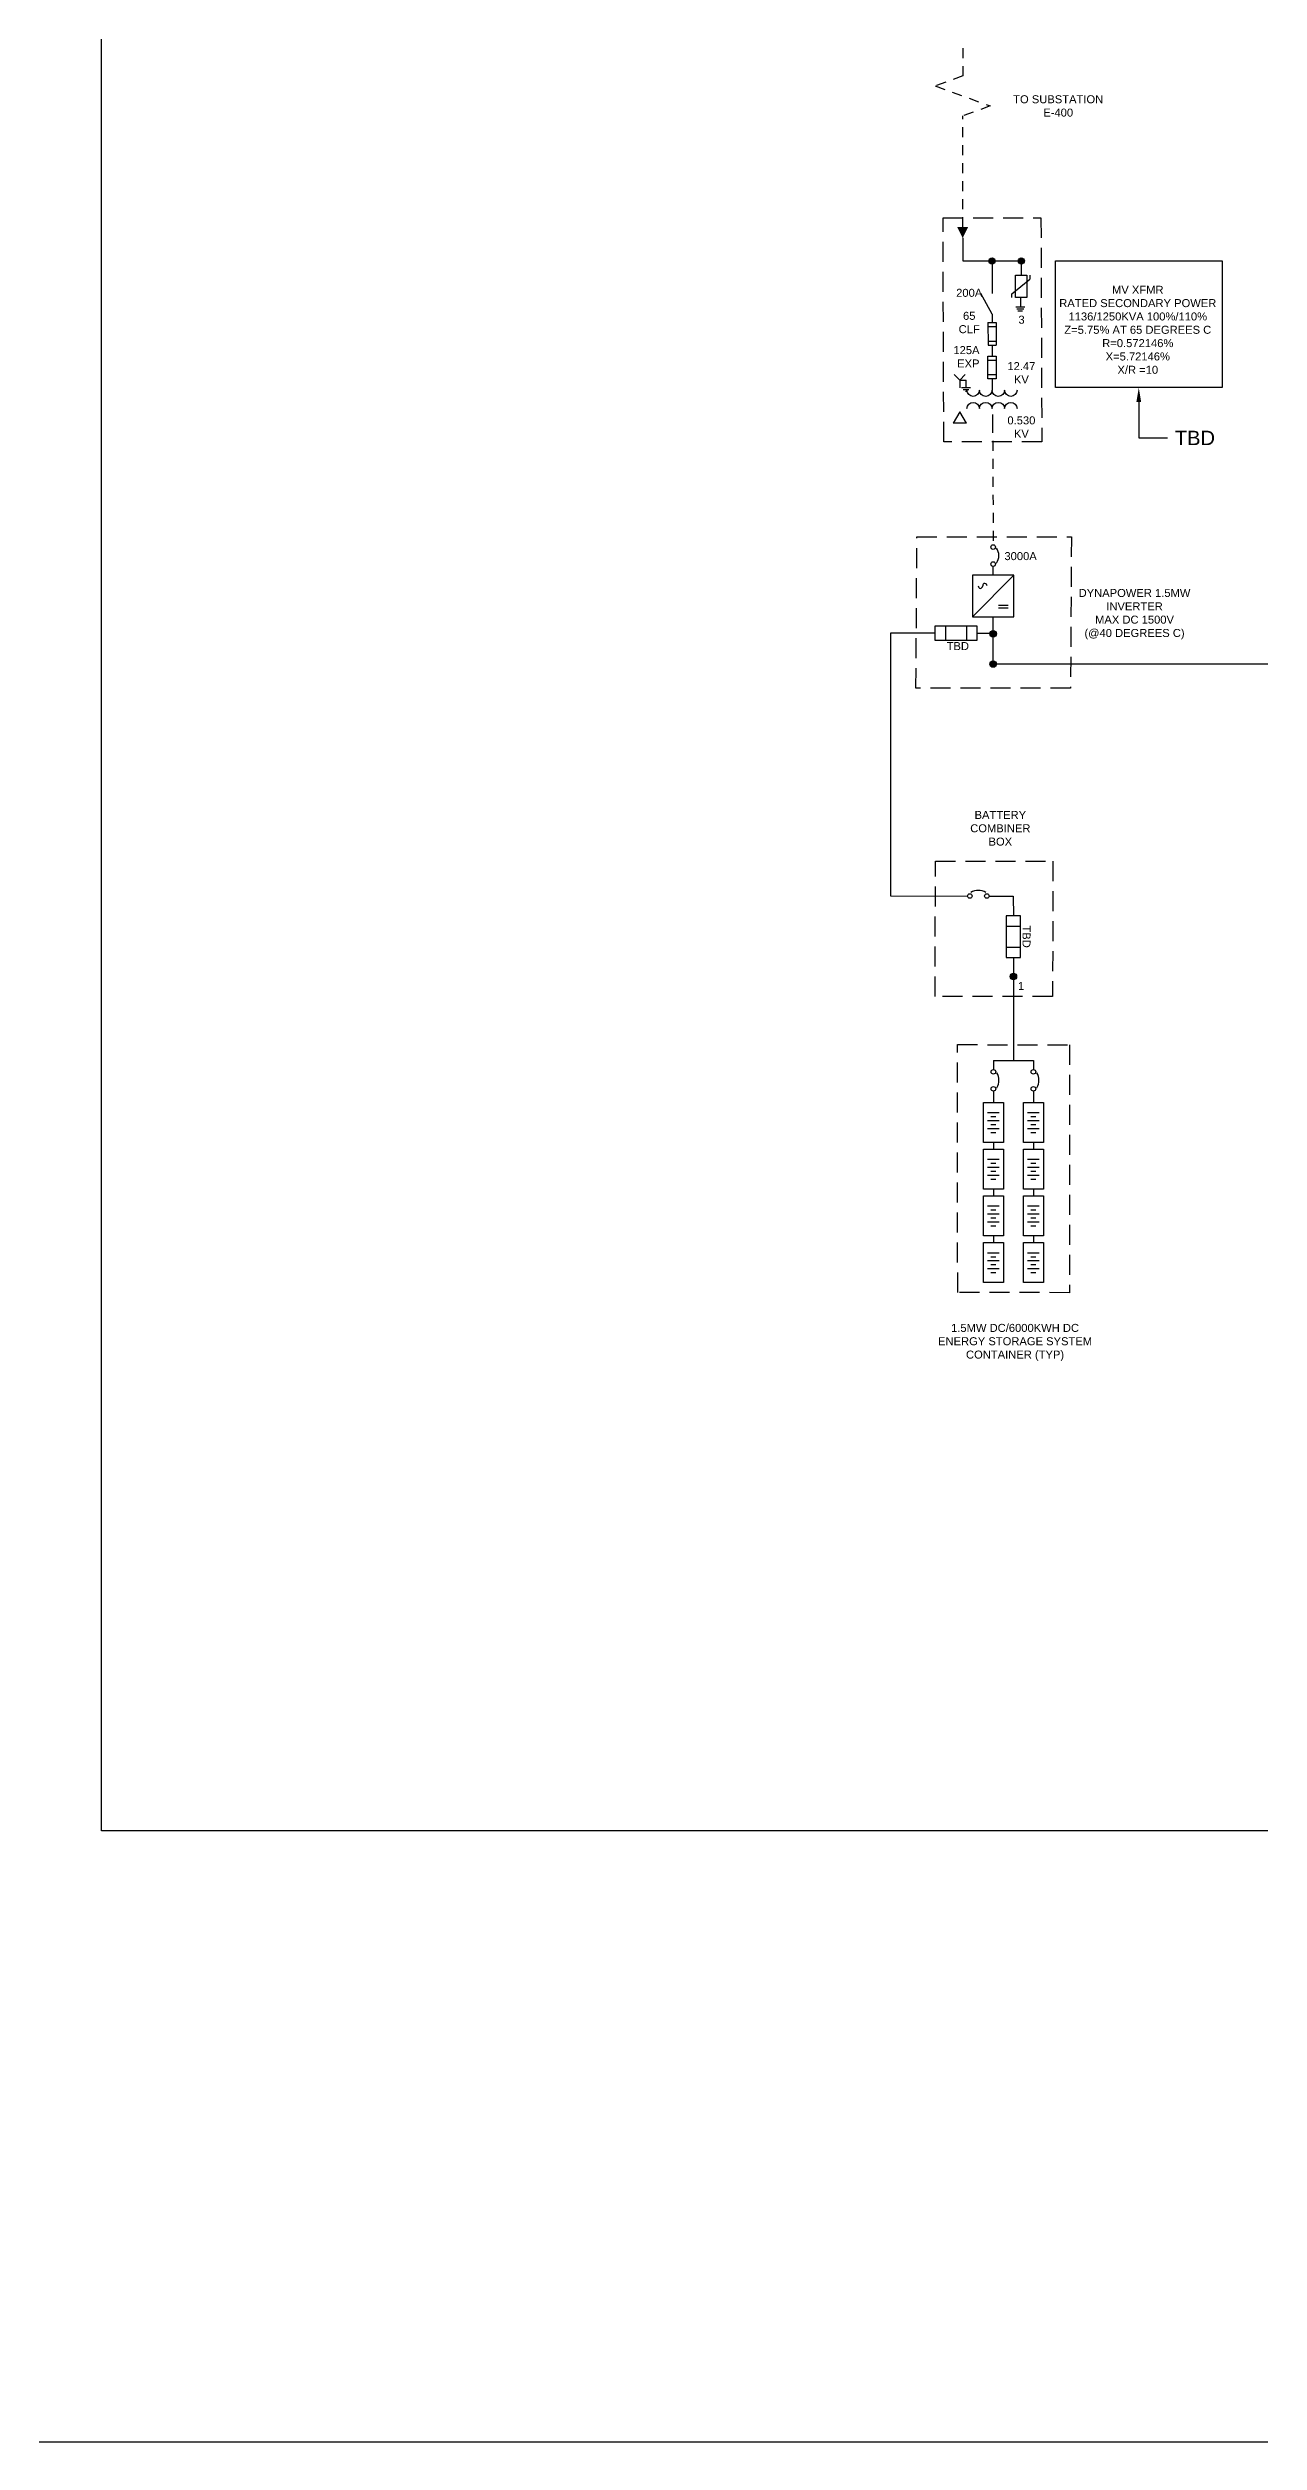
# Model space of a CAD drawing. Header units: feet. Extents: x 0 to 267, y -9 to 249.
# Drawn here: x 128.59 to 143.73, y -8.99 to 20.94 of the extents above; entities that cross this region are included whole.
import ezdxf
from ezdxf import colors
from ezdxf.entities.mleader import LeaderData, LeaderLine
from ezdxf.enums import TextEntityAlignment as Align
from ezdxf.math import Vec2, Vec3

# ---------------------------------------------------------------- set-up
doc = ezdxf.new("R2010")
doc.units = ezdxf.units.FT
doc.header["$MEASUREMENT"] = 0
doc.linetypes.add('DASHED2', pattern=[0.375, 0.25, -0.125])
for name, color, linetype in [('DETL-MDLN', 4, 'Continuous'), ('E-1LIN-PRIMARY-LOW', 179, 'Continuous'), ('E-1LIN-PRIMARY-LOW-EQPM', 195, 'Continuous'), ('E-EQUIP INVERTER', 241, 'Continuous'), ('E-TEXT', 7, 'Continuous'), ('G-ANNO-TEXT', 1, 'Continuous')]:
    doc.layers.add(name, color=color, linetype=linetype)
doc.layers.add('G-NPLT', color=67, linetype='Continuous', plot=False)
doc.styles.add('NEI-A', font='arial.ttf')
doc.styles.get("Standard").update_dxf_attribs({"font": 'arial.ttf'})

msp = doc.modelspace()

# ---------------------------------------------------------------- hatches: boundary and pattern name
at = {"layer": 'DETL-MDLN', "transparency": 33554687}
h = msp.add_hatch(color=256, dxfattribs=at)
h.dxf.hatch_style = 1
h.paths.add_polyline_path([(140.405, 13.657, 1), (140.405, 13.576, 1)])
h = msp.add_hatch(color=256, dxfattribs=at)
h.dxf.hatch_style = 1
h.paths.add_polyline_path([(140.405, 13.278, 1), (140.405, 13.197, 1)])
h = msp.add_hatch(color=256, dxfattribs=at)
h.dxf.hatch_style = 1
h.paths.add_polyline_path([(140.657, 9.374, 1), (140.657, 9.293, 1)])
at = {"layer": 'E-1LIN-PRIMARY-LOW-EQPM', "linetype": 'Continuous'}
h = msp.add_hatch(color=256, dxfattribs=at)
h.dxf.hatch_style = 1
h.paths.add_polyline_path([(140.35, 18.276, 1), (140.43, 18.276, 1)])
h = msp.add_hatch(color=256, dxfattribs=at)
h.dxf.hatch_style = 1
h.paths.add_polyline_path([(140.716, 18.276, 1), (140.796, 18.276, 1)])

# ---------------------------------------------------------------- linework, layer by layer
msp.add_lwpolyline([(141.183, 18.279), (143.266, 18.279), (143.266, 16.693), (141.183, 16.693)], close=True)
at = {"layer": 'DETL-MDLN', "transparency": 33554687}
for p, q in [((140.405, 14.347), (140.405, 14.459)), ((140.664, 14.347), (140.147, 13.828)), ((140.405, 13.238), (140.405, 13.828)), ((140.473, 13.974), (140.593, 13.974)), ((140.473, 13.939), (140.593, 13.939)), ((139.809, 13.714), (139.808, 13.534)), ((140.072, 13.714), (140.072, 13.534)), ((140.566, 9.962), (140.747, 9.962)), ((140.566, 9.7), (140.747, 9.7))]:
    msp.add_line(p, q, dxfattribs=at)
for points in [[(140.147, 13.828), (140.664, 13.828), (140.664, 14.347), (140.147, 14.347)], [(140.2, 13.534), (139.679, 13.534), (139.679, 13.714), (140.2, 13.714)], [(140.747, 9.571), (140.747, 10.092), (140.566, 10.092), (140.566, 9.571)], [(140.282, 7.758), (140.532, 7.758), (140.532, 7.258), (140.282, 7.258)], [(140.782, 7.758), (141.032, 7.758), (141.032, 7.258), (140.782, 7.258)], [(140.282, 7.174), (140.532, 7.174), (140.532, 6.674), (140.282, 6.674)], [(140.782, 7.174), (141.032, 7.174), (141.032, 6.674), (140.782, 6.674)], [(140.282, 6.59), (140.532, 6.59), (140.532, 6.09), (140.282, 6.09)], [(140.782, 6.59), (141.032, 6.59), (141.032, 6.09), (140.782, 6.09)], [(140.282, 6.006), (140.532, 6.006), (140.532, 5.506), (140.282, 5.506)], [(140.782, 6.006), (141.032, 6.006), (141.032, 5.506), (140.782, 5.506)]]:
    msp.add_lwpolyline(points, close=True, dxfattribs=at)
at = {"layer": 'DETL-MDLN'}
for points in [[(139.679, 13.624), (139.121, 13.624), (139.121, 10.339), (140.084, 10.336)], [(140.405, 13.621), (140.2, 13.621)], [(144.175, 13.238), (140.404, 13.238)], [(140.354, 10.338), (140.656, 10.337)], [(140.657, 9.571), (140.657, 8.282)], [(140.407, 8.282), (140.907, 8.282)]]:
    msp.add_lwpolyline(points, dxfattribs=at)
at = {"layer": 'DETL-MDLN', "transparency": 33554687}
for points in [[(140.656, 10.337), (140.657, 10.092)], [(140.407, 8.282), (140.407, 8.17)], [(140.907, 8.282), (140.907, 8.17)], [(140.407, 7.9), (140.407, 7.758)], [(140.907, 7.9), (140.907, 7.758)], [(140.333, 7.632), (140.481, 7.632)], [(140.333, 7.533), (140.481, 7.533)], [(140.376, 7.582), (140.438, 7.582)], [(140.376, 7.483), (140.438, 7.483)], [(140.833, 7.632), (140.981, 7.632)], [(140.833, 7.533), (140.981, 7.533)], [(140.876, 7.582), (140.938, 7.582)], [(140.876, 7.483), (140.938, 7.483)], [(140.333, 7.434), (140.481, 7.434)], [(140.376, 7.384), (140.438, 7.384)], [(140.407, 7.258), (140.407, 7.174)], [(140.833, 7.434), (140.981, 7.434)], [(140.876, 7.384), (140.938, 7.384)], [(140.907, 7.258), (140.907, 7.174)], [(140.333, 7.048), (140.481, 7.048)], [(140.333, 6.949), (140.481, 6.949)], [(140.376, 6.998), (140.438, 6.998)], [(140.376, 6.899), (140.438, 6.899)], [(140.833, 7.048), (140.981, 7.048)], [(140.833, 6.949), (140.981, 6.949)], [(140.876, 6.998), (140.938, 6.998)], [(140.876, 6.899), (140.938, 6.899)], [(140.333, 6.85), (140.481, 6.85)], [(140.376, 6.8), (140.438, 6.8)], [(140.407, 6.674), (140.407, 6.59)], [(140.833, 6.85), (140.981, 6.85)], [(140.876, 6.8), (140.938, 6.8)], [(140.907, 6.674), (140.907, 6.59)], [(140.333, 6.464), (140.481, 6.464)], [(140.333, 6.365), (140.481, 6.365)], [(140.376, 6.414), (140.438, 6.414)], [(140.376, 6.315), (140.438, 6.315)], [(140.833, 6.464), (140.981, 6.464)], [(140.833, 6.365), (140.981, 6.365)], [(140.876, 6.414), (140.938, 6.414)], [(140.876, 6.315), (140.938, 6.315)], [(140.333, 6.266), (140.481, 6.266)], [(140.376, 6.216), (140.438, 6.216)], [(140.407, 6.09), (140.407, 6.006)], [(140.833, 6.266), (140.981, 6.266)], [(140.876, 6.216), (140.938, 6.216)], [(140.907, 6.09), (140.907, 6.006)], [(140.333, 5.88), (140.481, 5.88)], [(140.333, 5.781), (140.481, 5.781)], [(140.376, 5.83), (140.438, 5.83)], [(140.376, 5.731), (140.438, 5.731)], [(140.833, 5.88), (140.981, 5.88)], [(140.833, 5.781), (140.981, 5.781)], [(140.876, 5.83), (140.938, 5.83)], [(140.876, 5.731), (140.938, 5.731)], [(140.333, 5.682), (140.481, 5.682)], [(140.376, 5.632), (140.438, 5.632)], [(140.833, 5.682), (140.981, 5.682)], [(140.876, 5.632), (140.938, 5.632)]]:
    msp.add_lwpolyline(points, dxfattribs=at)
for centre, radius in [((140.405, 14.7), 0.0287), ((140.405, 14.487), 0.0287), ((140.405, 13.616), 0.0407), ((140.405, 13.238), 0.0407), ((140.113, 10.338), 0.0287), ((140.325, 10.338), 0.0287), ((140.657, 9.333), 0.0407), ((140.407, 8.141), 0.0287), ((140.907, 8.141), 0.0287), ((140.407, 7.928), 0.0287), ((140.907, 7.928), 0.0287)]:
    msp.add_circle(centre, radius, dxfattribs=at)
for centre, radius, start, end in [((140.303, 14.594), 0.172, 327.1187, 32.8813), ((140.248, 14.212), 0.0295, 175.5528, 263.6686), ((140.239, 14.217), 0.0343, 279.6093, 356.3954), ((140.303, 14.217), 0.0295, 96.3314, 184.4472), ((140.294, 14.212), 0.0343, 3.6046, 80.3907), ((140.219, 10.236), 0.172, 57.1187, 122.8813), ((140.305, 8.035), 0.172, 327.1187, 32.8813), ((140.805, 8.035), 0.172, 327.1187, 32.8813)]:
    msp.add_arc(centre, radius, start, end, dxfattribs=at)
at = {"layer": 'E-1LIN-PRIMARY-LOW', "linetype": 'DASHED2', "ltscale": 0.5}
for points in [[(140.024, 20.936), (140.024, 20.588), (139.681, 20.463), (140.367, 20.213), (140.024, 20.088)], [(140.024, 18.7), (140.024, 20.088)], [(140.397, 16.251), (140.405, 14.729)]]:
    msp.add_lwpolyline(points, dxfattribs=at)
at = {"layer": 'E-1LIN-PRIMARY-LOW'}
msp.add_lwpolyline([(140.024, 18.563), (140.024, 18.276)], dxfattribs=at)
at = {"layer": 'E-1LIN-PRIMARY-LOW-EQPM'}
for p, q in [((140.024, 18.276), (140.756, 18.276)), ((140.756, 18.276), (140.756, 18.276)), ((140.687, 17.702), (140.801, 17.702)), ((140.701, 17.676), (140.787, 17.676)), ((140.744, 17.818), (140.744, 17.702)), ((140.339, 17.507), (140.34, 17.224)), ((140.339, 17.507), (140.441, 17.507)), ((140.339, 17.456), (140.441, 17.456)), ((140.441, 17.507), (140.442, 17.224)), ((140.714, 17.653), (140.772, 17.653)), ((140.339, 17.275), (140.442, 17.275)), ((140.34, 17.224), (140.442, 17.224)), ((140.339, 17.036), (140.442, 17.036)), ((140.339, 16.855), (140.442, 16.855))]:
    msp.add_line(p, q, dxfattribs=at)
for points, format in [([(140.024, 18.7, 0.137, 0, 0), (140.024, 18.563, 0, 0, 0)], "xyseb"), ([(140.704, 16.661, -1), (140.547, 16.661, -1), (140.39, 16.661, -1), (140.233, 16.661, -1), (140.076, 16.661)], "xyb"), ([(140.076, 16.43, -1), (140.233, 16.43, -1), (140.39, 16.43, -1), (140.547, 16.43, -1), (140.704, 16.43)], "xyb")]:
    msp.add_lwpolyline(points, format=format, dxfattribs=at)
for points in [[(140.39, 18.276), (140.39, 17.868)], [(140.756, 18.276), (140.756, 18.099)], [(140.639, 17.866), (140.864, 18.05)], [(140.864, 18.099), (140.864, 18.05)], [(140.39, 17.612), (140.249, 17.868)], [(140.639, 17.818), (140.639, 17.866)], [(140.39, 17.612), (140.391, 17.507)], [(140.39, 17.221), (140.39, 17.087)], [(140.39, 16.804), (140.39, 16.661)], [(140.396, 16.356), (140.397, 16.251)]]:
    msp.add_lwpolyline(points, dxfattribs=at)
for points in [[(140.685, 18.099), (140.826, 18.099), (140.826, 17.818), (140.685, 17.818)], [(140.339, 17.087), (140.442, 17.087), (140.442, 16.804), (140.339, 16.804)]]:
    msp.add_lwpolyline(points, close=True, dxfattribs=at)
at = {"layer": 'E-1LIN-PRIMARY-LOW-EQPM', "linetype": 'Continuous'}
for centre in [(140.39, 18.276), (140.756, 18.276)]:
    msp.add_circle(centre, 0.04, dxfattribs=at)
at = {"layer": 'E-EQUIP INVERTER', "linetype": 'DASHED2'}
for points in [[(141.012, 16.015), (139.787, 16.015), (139.778, 18.816), (141.002, 18.816)], [(141.371, 12.938), (139.44, 12.938), (139.451, 14.828), (141.382, 14.828)], [(139.683, 10.773), (141.151, 10.774), (141.147, 9.084), (139.679, 9.083)], [(141.357, 8.477), (141.36, 5.38), (139.961, 5.384), (139.958, 8.481)]]:
    msp.add_lwpolyline(points, close=True, dxfattribs=at)
at = {"layer": 'E-TEXT'}
msp.add_lwpolyline([(76.029, 35.907), (169.269, 35.907), (169.269, -8.987), (76.029, -8.987)], close=True, dxfattribs=at)
at = {"layer": 'E-TEXT', "flags": 128}
for points in [[(139.918, 16.856), (139.986, 16.788)], [(139.986, 16.788), (140.054, 16.856)], [(139.986, 16.788), (139.986, 16.692)], [(139.986, 16.788), (140.065, 16.788)], [(140.065, 16.691), (140.065, 16.788)], [(140.122, 16.691), (140.008, 16.691)], [(140.1, 16.667), (140.029, 16.667)], [(140.072, 16.644), (140.058, 16.644)], [(139.986, 16.392), (139.903, 16.248)], [(140.07, 16.248), (139.903, 16.248)], [(140.07, 16.248), (139.986, 16.392)]]:
    msp.add_lwpolyline(points, dxfattribs=at)
at = {"layer": 'G-NPLT'}
msp.add_lwpolyline([(129.261, 21.104), (160.884, 21.104), (160.884, -1.348), (129.261, -1.348)], close=True, dxfattribs=at)

# ---------------------------------------------------------------- texts
at = {"layer": 'G-ANNO-TEXT', "transparency": 33554687, "style": 'NEI-A'}
for rotation, p in [(359.9961, (140.102, 13.462)), (270, (140.821, 9.691))]:
    msp.add_text('TBD', height=0.1, rotation=rotation, dxfattribs=at).set_placement(p, align=Align.MIDDLE_RIGHT)
at = {"layer": 'G-ANNO-TEXT', "char_height": 0.1, "attachment_point": 4, "style": 'NEI-A'}
for s, insert, width in [('\\pxqc;TO SUBSTATION\\PE-400', (140.367, 20.213), 1.70057), ('\\pxqc;MV XFMR\\PRATED SECONDARY POWER\\P1136/1250KVA 100%/110%\\PZ=5.75% AT 65 DEGREES C\\PR=0.572146%\\PX=5.72146%\\PX/R =10', (141.007, 17.415), 2.40956)]:
    msp.add_mtext(s, dxfattribs=dict(at, insert=insert, width=width))
at = {"layer": 'G-ANNO-TEXT', "char_height": 0.1, "attachment_point": 5, "style": 'NEI-A'}
for s, width, gutter_width, insert in [('\\pxqc;200A', 0.2559, 0.312, (140.105, 17.877)), ('65 CLF', 0.2559, 0.312, (140.105, 17.506)), ('\\pxqc;3', 0.05943, 0.469, (140.759, 17.541)), ('\\pxqr;125A EXP', 0.25731, 0.312, (140.105, 17.078)), ('\\pxqc;12.47\\PKV', 0.40521, 0.312, (140.757, 16.878)), ('\\pxqc;0.530\\PKV', 0.40521, 0.312, (140.757, 16.2)), ('\\pxqc;3000A', 0.40521, 0.312, (140.747, 14.586)), ('\\pxqc;DYNAPOWER 1.5MW INVERTER\\PMAX DC 1500V\\P(@40 DEGREES C)', 1.41205, 0.469, (142.171, 13.861)), ('\\pxqc;BATTERY COMBINER BOX', 0.73443, 0.469, (140.494, 11.184)), ('1.5MW DC/6000KWH DC ENERGY STORAGE SYSTEM\\P\\pxqc;CONTAINER (TYP)', 2.01531, 0.469, (140.678, 4.758))]:
    msp.add_mtext_dynamic_manual_height_columns(s, width=width, gutter_width=gutter_width, heights=[0], dxfattribs=dict(at, insert=insert))
at = {"layer": 'G-ANNO-TEXT', "transparency": 33554687, "insert": (140.715, 9.265), "char_height": 0.1, "attachment_point": 1, "style": 'NEI-A'}
msp.add_mtext_dynamic_manual_height_columns('1', width=0.09375, gutter_width=0.469, heights=[0], dxfattribs=at)

# ---------------------------------------------------------------- leaders
ml = msp.add_multileader_mtext('Standard')
ml.set_content('TBD', color=256)
ml.set_leader_properties()
ml.build(insert=Vec2(0, 0))
ml.multileader.update_dxf_attribs({"text_right_attachment_type": 6, "dogleg_length": 0.36, "arrow_head_size": 0.18})
ctx = ml.context
ctx.base_point, ctx.char_height, ctx.arrow_head_size, ctx.landing_gap_size, ctx.plane_origin = Vec3(142.584, 16.064), 0.18, 0.18, 0.09, Vec3(142.224, 16.693)
ctx.right_attachment = 6
notes = []
notes.append((ctx, [(0, (1, 1, 0), (142.224, 16.064), (1, 0), 0.36, [(0, [(142.224, 16.693)], 0, [])])]))
ctx.mtext.insert, ctx.mtext.flow_direction = Vec3(142.674, 16.154), 5
for ctx, leaders in notes:
    for number, flags, end, landing, length, lines in leaders:
        leader = LeaderData()
        leader.index, (leader.has_last_leader_line, leader.has_dogleg_vector, leader.attachment_direction) = number, flags
        leader.last_leader_point, leader.dogleg_vector, leader.dogleg_length = Vec3(end), Vec3(landing), length
        for number, points, colour, breaks in lines:
            line = LeaderLine()
            line.index, line.vertices, line.color, line.breaks = number, Vec3.list(points), colors.encode_raw_color(colour), breaks
            leader.lines.append(line)
        ctx.leaders.append(leader)

doc.saveas('drawing.dxf')
